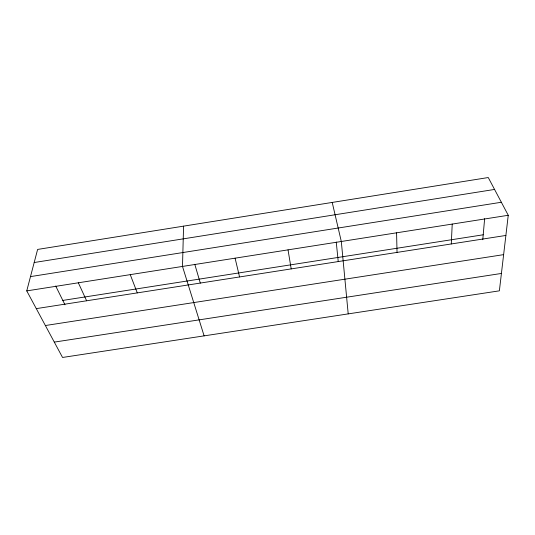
<?xml version="1.0" encoding="UTF-8"?>
<svg xmlns="http://www.w3.org/2000/svg" width="535" height="535" viewBox="0 0 535 535"><rect width="100%" height="100%" fill="white"/><g stroke="black" fill="none" stroke-linecap="round" stroke-linejoin="round"><path stroke-width="0.8" d="M183.572 226.144L182.495 266.43L204.109 335.866M451.279 243.953L452.222 224.071M482.777 239.713L484.636 218.648M508.25 215.277L499.376 290.833L62.548 357.46L26.75 290.893L37.617 249.43L488.261 177.54L508.25 215.277L26.75 290.893M34.186 262.524L494.567 189.437M30.495 276.608L501.355 202.257M62.816 300.416L483.212 234.791M36.286 308.628L505.883 235.447M45.375 325.527L503.629 254.64M54.289 342.112L501.422 273.452M55.7 286.018L64.982 304.803M78.331 282.788L86.623 300.784M130.246 274.636L137.281 292.886M194.78 264.277L200.317 283.122M235.092 258.171L239.56 276.949M332.215 202.431L341.31 241.492L348.205 313.891M288.031 249.858L291.194 268.904M336.248 242.061L338.24 261.628M396.582 232.812L397.037 252.406"/></g></svg>
